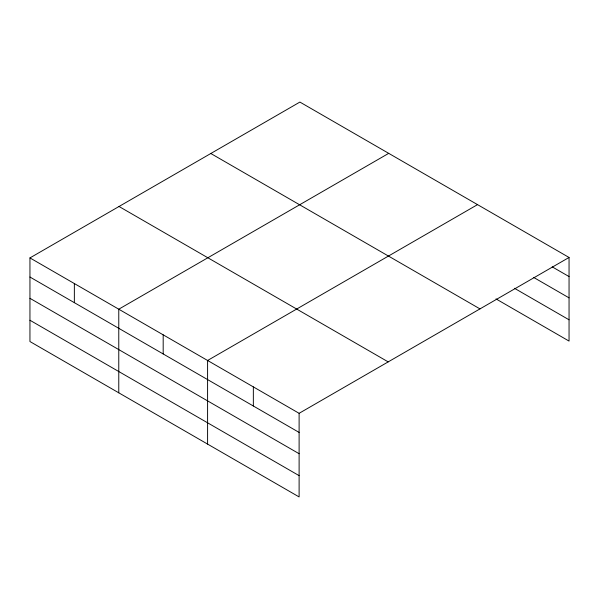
<?xml version="1.0" encoding="UTF-8"?>
<svg xmlns="http://www.w3.org/2000/svg" width="599" height="599" viewBox="0 0 599 599"><rect width="100%" height="100%" fill="white"/><g stroke="black" fill="none" stroke-linecap="round" stroke-linejoin="round"><path stroke-width="0.9" d="M299.111 453.713L299.111 413.317L29.95 257.914L29.95 341.535L299.111 496.93L299.111 453.713L29.95 298.317M496.002 298.908L569.05 341.086L569.05 257.465L299.889 102.07L29.95 257.914M388.714 153.351L118.774 309.196L118.774 392.817M477.538 204.626L207.591 360.478L207.591 444.099M299.111 413.317L569.05 257.465M552.196 266.847L569.05 276.573M533.731 277.472L569.05 297.86M514.466 288.284L569.05 319.799M210.811 153.501L479.971 308.897M119.029 206.49L388.189 361.886M29.95 277.03L299.111 432.426M29.95 320.248L299.111 475.643M253.347 386.894L253.347 406.01M163.183 334.841L163.183 353.949M74.358 283.559L74.358 302.667"/></g></svg>
